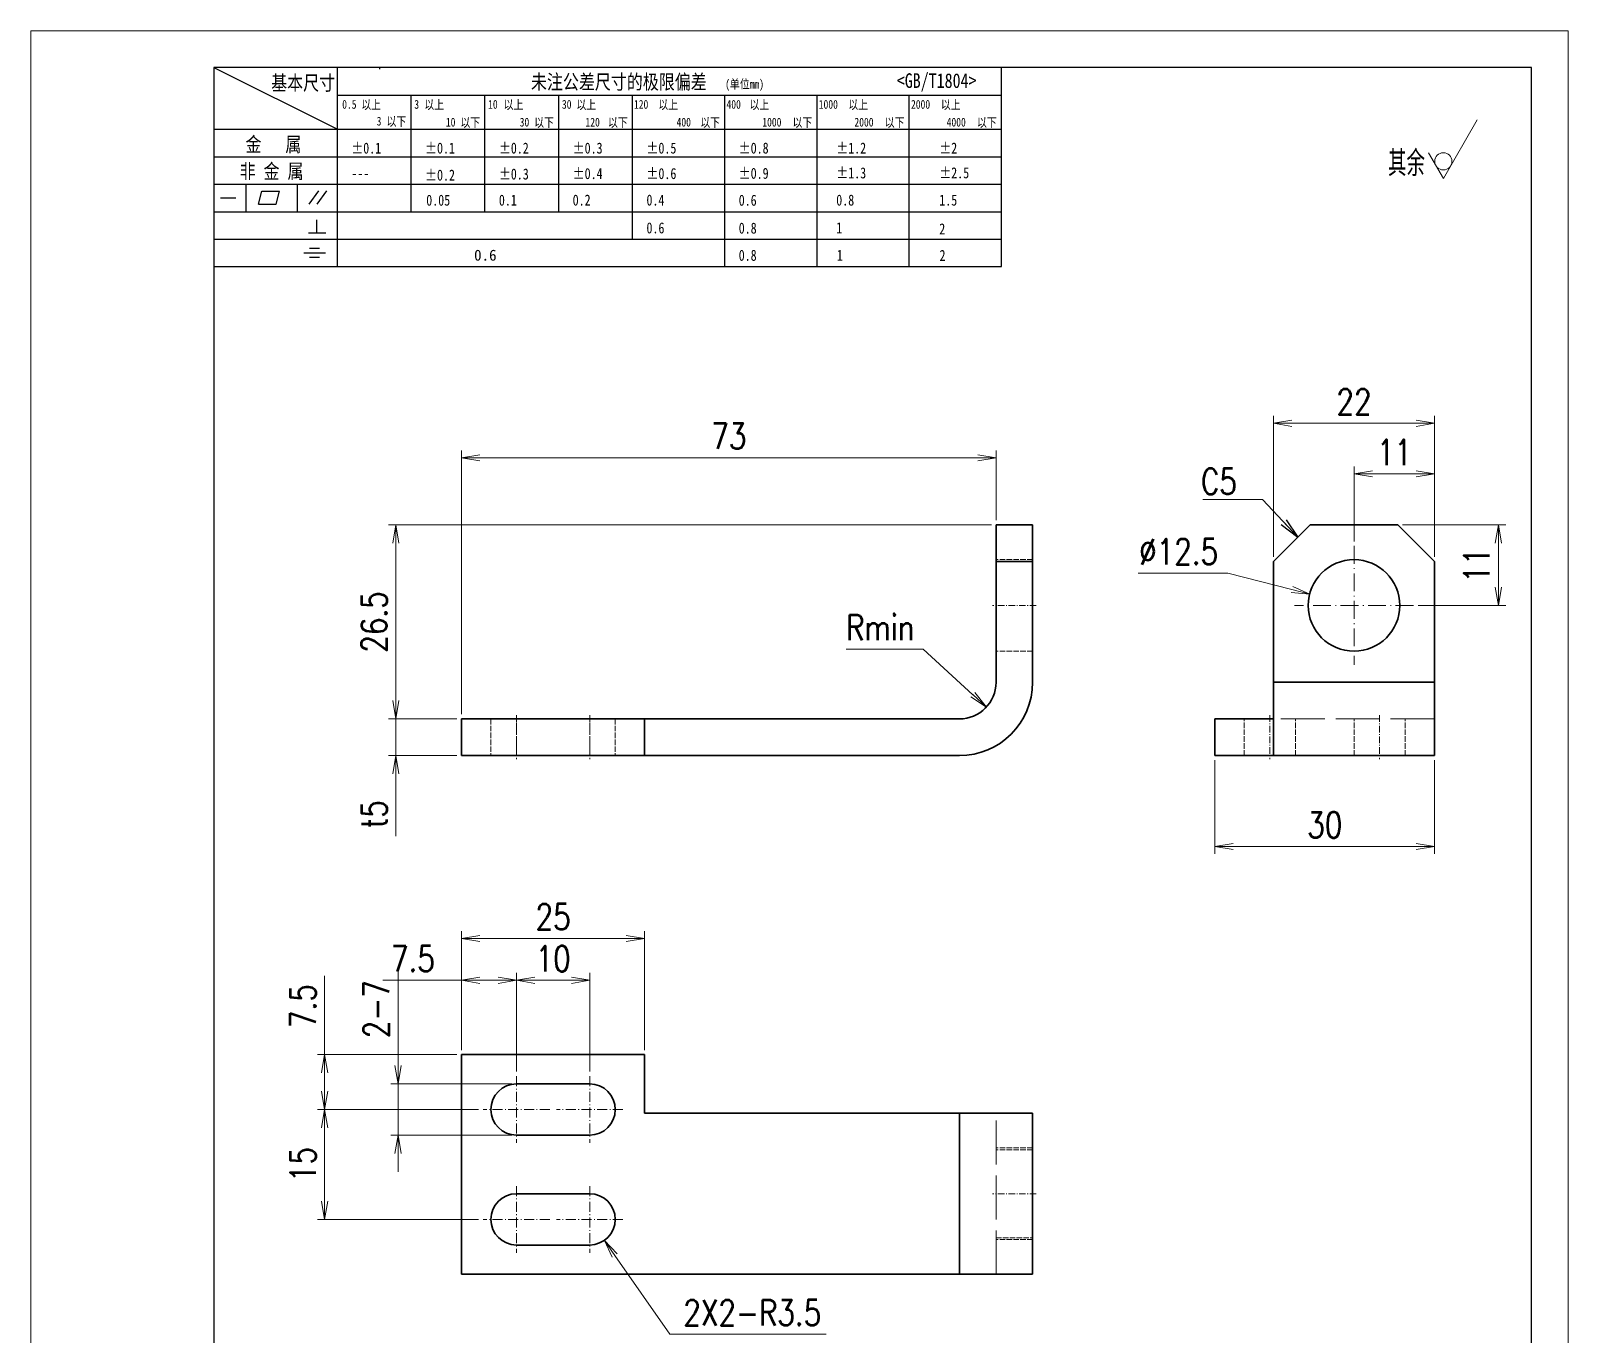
# Model space of a CAD drawing. Header units: millimetres. Extents: x 1333 to 76562, y -37889 to -7215.
# Drawn here: x 9207.1 to 9417.1, y -16902.8 to -16724.6 of the extents above; entities that cross this region are included whole.
import ezdxf

# ---------------------------------------------------------------- set-up
doc = ezdxf.new("R2010")
doc.units = ezdxf.units.MM
doc.header["$LTSCALE"] = 0.5
for name, pattern in [('AM_ISO02W050x2', [3.75, 3, -0.75]), ('AM_ISO08W050x2', [9, 6, -0.75, 1.5, -0.75]), ('DASHDOT', [18.5, 12, -3, 0.5, -3]), ('DASHED', [15, 12, -3]), ('DOT2', [0.125, 0, -0.125])]:
    doc.linetypes.add(name, pattern=pattern)
doc.layers.add('Dim', color=7, linetype='Continuous')
doc.layers.add('图\\M+19E79\\M+195B6\\M+18E9A', color=7, linetype='Continuous')
for name, color, linetype, lineweight in [('中心线', 2, 'AM_ISO08W050x2', 18), ('图框', 7, 'Continuous', 18), ('标注线', 3, 'Continuous', 18), ('粗实线', 7, 'Continuous', 35), ('虚线', 1, 'AM_ISO02W050x2', 18)]:
    doc.layers.add(name, color=color, linetype=linetype, lineweight=lineweight)
doc.layers.add('打印-禁用', color=7, linetype='Continuous', lineweight=15, plot=False)
doc.styles.add('DIM', font='romans.shx', dxfattribs={"width": 0.8, "bigfont": 'bigfont.shx'})
doc.styles.add('国标', font='simfang.ttf', dxfattribs={"width": 0.8})
doc.styles.add('机械长仿宋', font='gbenor.shx', dxfattribs={"height": 1, "bigfont": 'gbcbig.shx'})
doc.dimstyles.new('DEH 1-1', dxfattribs={"dimtxt": 3.5, "dimasz": 2.5, "dimexe": 1, "dimexo": 0.625, "dimgap": 1.2, "dimtad": 1, "dimtoh": 1, "dimdsep": 46, "dimtxsty": 'DIM', "dimblk": 'OPEN', "dimcen": 0, "dimclrd": 8, "dimclre": 8, "dimclrt": 2, "dimazin": 2, "dimtfac": 0.5, "dimtmove": 0, "dimatfit": 3, "dimldrblk": 'OPEN', "dimfxl": 0, "dimtolj": 2, "dimlwd": 18, "dimlwe": 18, "dimarcsym": 0})
doc.dimstyles.new('DEH 1-1$0', dxfattribs={"dimtxt": 3.5, "dimasz": 2.5, "dimexe": 1, "dimexo": 0.625, "dimgap": 1.2, "dimtad": 1, "dimzin": 9, "dimdsep": 46, "dimtxsty": 'DIM', "dimblk": 'OPEN', "dimcen": 0, "dimclrd": 8, "dimclre": 8, "dimclrt": 2, "dimazin": 2, "dimtfac": 0.5, "dimtmove": 0, "dimatfit": 3, "dimldrblk": 'OPEN', "dimfxl": 0, "dimtolj": 2, "dimlwd": 18, "dimlwe": 18, "dimarcsym": 0})
doc.dimstyles.new('DEH 1-1$3', dxfattribs={"dimtxt": 3.5, "dimasz": 2.5, "dimexe": 1, "dimexo": 0.625, "dimgap": 1.2, "dimtad": 1, "dimtoh": 1, "dimdsep": 46, "dimtxsty": 'DIM', "dimblk": 'OPEN', "dimcen": 0, "dimclrd": 8, "dimclre": 8, "dimclrt": 2, "dimazin": 2, "dimtfac": 0.5, "dimtofl": 0, "dimtmove": 0, "dimatfit": 3, "dimldrblk": 'OPEN', "dimfxl": 0, "dimtolj": 2, "dimlwd": 18, "dimlwe": 18, "dimarcsym": 0})
doc.dimstyles.new('DEH 1-1$4', dxfattribs={"dimtxt": 3.5, "dimasz": 2.5, "dimexe": 1, "dimexo": 0.625, "dimgap": 1.2, "dimtad": 1, "dimtoh": 1, "dimdsep": 46, "dimtxsty": 'DIM', "dimblk": 'OPEN', "dimcen": 0, "dimclrd": 8, "dimclre": 8, "dimclrt": 2, "dimazin": 2, "dimtfac": 0.5, "dimtofl": 0, "dimtmove": 0, "dimatfit": 3, "dimldrblk": 'OPEN', "dimfxl": 0, "dimtolj": 2, "dimlwd": 18, "dimlwe": 18, "dimarcsym": 0})

# ---------------------------------------------------------------- blocks, each defined once
blk = doc.blocks.new('GZDEH零件A4图框V01版')
at = {"layer": '图\\M+19E79\\M+195B6\\M+18E9A', "linetype": 'Continuous'}
for p, q in [((25, 292), (25, 13.5)), ((205, 292), (25, 292)), ((205, 13.5), (205, 292))]:
    blk.add_line(p, q, dxfattribs=at)
at = {"layer": '图\\M+19E79\\M+195B6\\M+18E9A', "color": 9}
for p, q in [((25, 292), (41.88, 283.54)), ((41.88, 264.79), (41.88, 292)), ((47.66, 291.75), (47.66, 292)), ((132.6, 264.79), (132.6, 292)), ((41.88, 288.22), (132.6, 288.22)), ((51.96, 272.29), (51.96, 288.22)), ((62.04, 272.29), (62.04, 288.22)), ((72.12, 272.29), (72.12, 288.22)), ((82.2, 268.54), (82.2, 288.22)), ((94.8, 264.79), (94.8, 288.22)), ((107.4, 264.79), (107.4, 288.22)), ((120, 264.79), (120, 288.22)), ((25, 283.54), (132.6, 283.54)), ((25, 279.79), (132.6, 279.79)), ((25, 276.04), (132.6, 276.04)), ((29.43, 272.34), (29.43, 276.04)), ((36.42, 272.34), (36.42, 276.04)), ((38.03, 273.3), (39.36, 275.16)), ((39.11, 273.3), (40.45, 275.16)), ((25.94, 274.19), (28, 274.19)), ((31.1, 273.3), (31.58, 275.09)), ((31.1, 273.3), (33.51, 273.3)), ((31.58, 275.09), (33.99, 275.09)), ((33.51, 273.3), (33.99, 275.09)), ((25, 272.29), (132.6, 272.29)), ((39.09, 269.41), (39.09, 271.18)), ((37.93, 269.41), (40.32, 269.41)), ((25, 268.54), (132.6, 268.54)), ((38.08, 267.29), (39.43, 267.29)), ((25, 264.79), (132.6, 264.79)), ((37.3, 266.69), (40.28, 266.69)), ((38.08, 266.09), (39.44, 266.09))]:
    blk.add_line(p, q, dxfattribs=at)
at = {"layer": '打印-禁用', "linetype": 'Continuous'}
for p, q in [((0, 297), (0, 0)), ((210, 297), (0, 297)), ((210, 297), (210, 0))]:
    blk.add_line(p, q, dxfattribs=at)
at = {"layer": '图\\M+19E79\\M+195B6\\M+18E9A', "color": 9, "style": '国标', "width": 0.8}
for s, height, p in [('基本尺寸', 2, (32.84, 288.88)), ('未注公差尺寸的极限偏差', 2, (68.32, 289.02)), ('<GB/T1804>', 2, (118.29, 289.19)), ('30', 1.2, (72.55, 286.35)), ('金   属', 2, (29.33, 280.48)), ('±0.1', 1.5, (43.78, 280.23)), ('±0.1', 1.5, (53.86, 280.23)), ('±0.2', 1.5, (63.94, 280.23)), ('±0.3', 1.5, (74.02, 280.23)), ('±0.5', 1.5, (84.1, 280.23)), ('±0.8', 1.5, (96.7, 280.23)), ('±1.2', 1.5, (110.02, 280.23)), ('±2', 1.5, (124.09, 280.23)), ('非 金 属', 2, (28.53, 276.82)), ('---', 1.5, (43.78, 276.81)), ('±0.2', 1.5, (53.86, 276.54)), ('±0.3', 1.5, (63.94, 276.69)), ('±0.4', 1.5, (74.02, 276.75)), ('±0.6', 1.5, (84.1, 276.75)), ('±0.9', 1.5, (96.7, 276.78)), ('±1.3', 1.5, (110.02, 276.84)), ('±2.5', 1.5, (124.09, 276.85)), ('0.1', 1.5, (63.94, 273.12)), ('0.2', 1.5, (74.02, 273.13)), ('0.4', 1.5, (84.1, 273.13)), ('0.6', 1.5, (96.7, 273.11)), ('0.8', 1.5, (110.02, 273.13)), ('1.5', 1.5, (124.09, 273.12)), ('0.6', 1.5, (84.1, 269.33)), ('0.8', 1.5, (96.7, 269.3)), ('1', 1.5, (110.02, 269.34)), ('2', 1.5, (124.09, 269.2)), ('0.8', 1.5, (96.7, 265.59)), ('1', 1.5, (110.1, 265.6)), ('2', 1.5, (124.13, 265.57))]:
    blk.add_text(s, height=height, dxfattribs=at).set_placement(p)
at = {"layer": '图\\M+19E79\\M+195B6\\M+18E9A', "color": 9, "lineweight": 15, "style": '国标', "width": 0.8}
for s, p in [('0.5', (42.54, 286.35)), ('以上', (45.15, 286.3)), ('3', (52.39, 286.35)), ('以上', (53.76, 286.3)), ('10', (62.47, 286.35)), ('以上', (64.6, 286.3)), ('以上', (74.53, 286.3)), ('120', (82.39, 286.35)), ('以上', (85.72, 286.3)), ('400', (95.03, 286.35)), ('以上', (98.19, 286.3)), ('1000', (107.63, 286.35)), ('以上', (111.67, 286.3)), ('2000', (120.23, 286.35)), ('以上', (124.31, 286.3)), ('3', (47.24, 284.06)), ('以下', (48.61, 284.01)), ('10', (56.7, 283.92)), ('以下', (58.69, 283.87)), ('30', (66.78, 283.92)), ('以下', (68.77, 283.87)), ('120', (75.77, 283.92)), ('以下', (78.85, 283.87)), ('400', (88.21, 283.92)), ('以下', (91.45, 283.87)), ('1000', (99.92, 283.92)), ('以下', (104.05, 283.87)), ('2000', (112.5, 283.92)), ('以下', (116.65, 283.87)), ('4000', (125.1, 283.92)), ('以下', (129.25, 283.87))]:
    blk.add_text(s, height=1.2, dxfattribs=at).set_placement(p)
at = {"layer": '图\\M+19E79\\M+195B6\\M+18E9A', "color": 9, "lineweight": 13, "style": '国标'}
blk.add_text('0.6', height=1.5, dxfattribs=at).set_placement((60.56, 265.61))
at = {"layer": '图\\M+19E79\\M+195B6\\M+18E9A', "color": 9, "lineweight": 15, "insert": (94.85, 290.31), "char_height": 1.2, "width": 8.7957, "attachment_point": 1, "style": '国标'}
blk.add_mtext('(单位mm)', dxfattribs=at)
at = {"layer": '图\\M+19E79\\M+195B6\\M+18E9A', "color": 9, "insert": (54.02, 273.09), "char_height": 1.5, "attachment_point": 7, "style": '国标'}
blk.add_mtext_dynamic_manual_height_columns('0.05', width=5.1982, gutter_width=12.5, heights=[0], dxfattribs=at)
blk = doc.blocks.new('DEH A4')
at = {"layer": '图框'}
blk.add_blockref('GZDEH零件A4图框V01版', (0, 0), dxfattribs=at)
blk = doc.blocks.new('FINISHER_NON')
at = {"layer": '标注线'}
for p, q in [((0, 0), (4.62, 8)), ((-2.02, 3.5), (0, 0))]:
    blk.add_line(p, q, dxfattribs=at)
blk.add_circle((0, 2.33), 1.17, dxfattribs=at)
blk = doc.blocks.new('其余不去材料')
at = {"layer": '标注线'}
blk.add_blockref('FINISHER_NON', (0, 0), dxfattribs=at)
at = {"layer": '标注线', "color": 7, "linetype": 'DOT2', "style": '机械长仿宋'}
blk.add_text('其余', height=3.5, dxfattribs=at).set_placement((-7.56, 0.3))
blk = doc.blocks.new('_Open')
at = {"color": 0, "linetype": 'ByBlock', "lineweight": -2}
for p, q in [((-1, 0.167), (0, 0)), ((-1, -0.167), (0, 0)), ((0, 0), (-1, 0))]:
    blk.add_line(p, q, dxfattribs=at)
blk = doc.blocks.new('*D9')
at = {"layer": 'Defpoints', "color": 0, "transparency": 16777216}
for p in [(9265.96, -16818.6), (9256.97, -16823.6), (9265.96, -16823.6)]:
    blk.add_point(p, dxfattribs=at)
at = {"layer": '标注线', "color": 8, "lineweight": 18, "transparency": 16777216}
for p, q in [((9256.97, -16816.1), (9256.97, -16813.6)), ((9265.33, -16818.6), (9255.97, -16818.6)), ((9256.97, -16818.6), (9256.97, -16823.6)), ((9265.33, -16823.6), (9255.97, -16823.6)), ((9256.97, -16826.1), (9256.97, -16834.6))]:
    blk.add_line(p, q, dxfattribs=at)
at = {"layer": '标注线', "color": 8, "lineweight": 18, "transparency": 16777216, "xscale": 2.5, "yscale": 2.5, "zscale": 2.5}
for p, rotation in [((9256.97, -16818.6), 270), ((9256.97, -16823.6), 90)]:
    blk.add_blockref('_Open', p, dxfattribs=dict(at, rotation=rotation))
at = {"layer": '标注线', "color": 2, "transparency": 16777216, "insert": (9254.02, -16831.6), "char_height": 3.5, "attachment_point": 5, "rotation": 90, "style": 'DIM'}
blk.add_mtext('\\A2;{\\Fromans,bigfont|c134;t}5', dxfattribs=at)
blk = doc.blocks.new('*D10')
at = {"layer": 'Defpoints', "color": 0, "transparency": 16777216}
for p in [(9338.96, -16782.93), (9338.96, -16792.1), (9265.96, -16818.6)]:
    blk.add_point(p, dxfattribs=at)
at = {"layer": '标注线', "color": 8, "lineweight": 18, "transparency": 16777216}
for p, q in [((9265.96, -16817.97), (9265.96, -16781.93)), ((9268.46, -16782.93), (9336.46, -16782.93)), ((9338.96, -16791.47), (9338.96, -16781.93))]:
    blk.add_line(p, q, dxfattribs=at)
at = {"layer": '标注线', "color": 8, "lineweight": 18, "transparency": 16777216, "xscale": 2.5, "yscale": 2.5, "zscale": 2.5, "rotation": 180}
blk.add_blockref('_Open', (9265.96, -16782.93), dxfattribs=at)
at = {"layer": '标注线', "color": 8, "lineweight": 18, "transparency": 16777216, "xscale": 2.5, "yscale": 2.5, "zscale": 2.5}
blk.add_blockref('_Open', (9338.96, -16782.93), dxfattribs=at)
at = {"layer": '标注线', "color": 2, "transparency": 16777216, "insert": (9302.46, -16779.98), "char_height": 3.5, "attachment_point": 5, "style": 'DIM'}
blk.add_mtext('\\A2;73', dxfattribs=at)
blk = doc.blocks.new('*D11')
at = {"layer": 'Defpoints', "color": 0, "transparency": 16777216}
for p in [(9338.96, -16792.1), (9256.97, -16818.6), (9265.96, -16818.6)]:
    blk.add_point(p, dxfattribs=at)
at = {"layer": '标注线', "color": 8, "lineweight": 18, "transparency": 16777216}
for p, q in [((9338.33, -16792.1), (9255.97, -16792.1)), ((9256.97, -16794.6), (9256.97, -16816.1)), ((9265.33, -16818.6), (9255.97, -16818.6))]:
    blk.add_line(p, q, dxfattribs=at)
at = {"layer": '标注线', "color": 8, "lineweight": 18, "transparency": 16777216, "xscale": 2.5, "yscale": 2.5, "zscale": 2.5}
for p, rotation in [((9256.97, -16792.1), 90), ((9256.97, -16818.6), 270)]:
    blk.add_blockref('_Open', p, dxfattribs=dict(at, rotation=rotation))
at = {"layer": '标注线', "color": 2, "transparency": 16777216, "insert": (9254.02, -16805.35), "char_height": 3.5, "attachment_point": 5, "rotation": 90, "style": 'DIM'}
blk.add_mtext('\\A2;26.5', dxfattribs=at)
blk = doc.blocks.new('*D12')
at = {"layer": 'Defpoints', "color": 0, "transparency": 16777216}
for p in [(9333.96, -16813.6), (9337.64, -16816.97)]:
    blk.add_point(p, dxfattribs=at)
at = {"layer": '标注线', "color": 8, "lineweight": 18, "transparency": 16777216}
for p, q in [((9318.47, -16809.06), (9329.01, -16809.06)), ((9329.01, -16809.06), (9335.8, -16815.29))]:
    blk.add_line(p, q, dxfattribs=at)
at = {"layer": '标注线', "color": 8, "lineweight": 18, "transparency": 16777216, "xscale": 2.5, "yscale": 2.5, "zscale": 2.5, "rotation": 317.5122777681018}
blk.add_blockref('_Open', (9337.64, -16816.97), dxfattribs=at)
at = {"layer": '标注线', "color": 2, "transparency": 16777216, "insert": (9323.14, -16806.11), "char_height": 3.5, "attachment_point": 5, "style": 'DIM'}
blk.add_mtext('\\A2;{\\Fromans,bigfont|c134;Rmin}', dxfattribs=at)
blk = doc.blocks.new('*D13')
at = {"layer": 'Defpoints', "color": 0, "transparency": 16777216}
for p in [(9368.86, -16823.6), (9398.86, -16823.6), (9398.86, -16836.02)]:
    blk.add_point(p, dxfattribs=at)
at = {"layer": '标注线', "color": 8, "lineweight": 18, "transparency": 16777216}
for p, q in [((9368.86, -16824.22), (9368.86, -16837.02)), ((9398.86, -16824.22), (9398.86, -16837.02)), ((9371.36, -16836.02), (9396.36, -16836.02))]:
    blk.add_line(p, q, dxfattribs=at)
at = {"layer": '标注线', "color": 8, "lineweight": 18, "transparency": 16777216, "xscale": 2.5, "yscale": 2.5, "zscale": 2.5, "rotation": 180}
blk.add_blockref('_Open', (9368.86, -16836.02), dxfattribs=at)
at = {"layer": '标注线', "color": 8, "lineweight": 18, "transparency": 16777216, "xscale": 2.5, "yscale": 2.5, "zscale": 2.5}
blk.add_blockref('_Open', (9398.86, -16836.02), dxfattribs=at)
at = {"layer": '标注线', "color": 2, "transparency": 16777216, "insert": (9383.86, -16833.07), "char_height": 3.5, "attachment_point": 5, "style": 'DIM'}
blk.add_mtext('\\A2;30', dxfattribs=at)
blk = doc.blocks.new('*D14')
at = {"layer": 'Defpoints', "color": 0, "transparency": 16777216}
for p in [(9398.86, -16778.23), (9376.86, -16797.1), (9398.86, -16797.1)]:
    blk.add_point(p, dxfattribs=at)
at = {"layer": '标注线', "color": 8, "lineweight": 18, "transparency": 16777216}
for p, q in [((9376.86, -16796.47), (9376.86, -16777.23)), ((9379.36, -16778.23), (9396.36, -16778.23)), ((9398.86, -16796.47), (9398.86, -16777.23))]:
    blk.add_line(p, q, dxfattribs=at)
at = {"layer": '标注线', "color": 8, "lineweight": 18, "transparency": 16777216, "xscale": 2.5, "yscale": 2.5, "zscale": 2.5, "rotation": 180}
blk.add_blockref('_Open', (9376.86, -16778.23), dxfattribs=at)
at = {"layer": '标注线', "color": 8, "lineweight": 18, "transparency": 16777216, "xscale": 2.5, "yscale": 2.5, "zscale": 2.5}
blk.add_blockref('_Open', (9398.86, -16778.23), dxfattribs=at)
at = {"layer": '标注线', "color": 2, "transparency": 16777216, "insert": (9387.86, -16775.28), "char_height": 3.5, "attachment_point": 5, "style": 'DIM'}
blk.add_mtext('\\A2;22', dxfattribs=at)
blk = doc.blocks.new('*D15')
at = {"layer": 'Defpoints', "color": 0, "transparency": 16777216}
for p in [(9393.86, -16792.1), (9407.57, -16792.1), (9395.98, -16803.1)]:
    blk.add_point(p, dxfattribs=at)
at = {"layer": '标注线', "color": 8, "lineweight": 18, "transparency": 16777216}
for p, q in [((9394.48, -16792.1), (9408.57, -16792.1)), ((9407.57, -16800.6), (9407.57, -16794.6)), ((9396.61, -16803.1), (9408.57, -16803.1))]:
    blk.add_line(p, q, dxfattribs=at)
at = {"layer": '标注线', "color": 8, "lineweight": 18, "transparency": 16777216, "xscale": 2.5, "yscale": 2.5, "zscale": 2.5}
for p, rotation in [((9407.57, -16792.1), 90), ((9407.57, -16803.1), 270)]:
    blk.add_blockref('_Open', p, dxfattribs=dict(at, rotation=rotation))
at = {"layer": '标注线', "color": 2, "transparency": 16777216, "insert": (9404.62, -16797.6), "char_height": 3.5, "attachment_point": 5, "rotation": 90, "style": 'DIM'}
blk.add_mtext('\\A2;11', dxfattribs=at)
blk = doc.blocks.new('*D16')
at = {"layer": 'Defpoints', "color": 0, "transparency": 16777216}
for p in [(9398.86, -16785.14), (9387.86, -16794.97), (9398.86, -16797.1)]:
    blk.add_point(p, dxfattribs=at)
at = {"layer": '标注线', "color": 8, "lineweight": 18, "transparency": 16777216}
for p, q in [((9387.86, -16794.35), (9387.86, -16784.14)), ((9390.36, -16785.14), (9396.36, -16785.14)), ((9398.86, -16796.47), (9398.86, -16784.14))]:
    blk.add_line(p, q, dxfattribs=at)
at = {"layer": '标注线', "color": 8, "lineweight": 18, "transparency": 16777216, "xscale": 2.5, "yscale": 2.5, "zscale": 2.5, "rotation": 180}
blk.add_blockref('_Open', (9387.86, -16785.14), dxfattribs=at)
at = {"layer": '标注线', "color": 8, "lineweight": 18, "transparency": 16777216, "xscale": 2.5, "yscale": 2.5, "zscale": 2.5}
blk.add_blockref('_Open', (9398.86, -16785.14), dxfattribs=at)
at = {"layer": '标注线', "color": 2, "transparency": 16777216, "insert": (9393.36, -16782.19), "char_height": 3.5, "attachment_point": 5, "style": 'DIM'}
blk.add_mtext('\\A2;11', dxfattribs=at)
blk = doc.blocks.new('*D17')
at = {"layer": 'Defpoints', "color": 0, "transparency": 16777216}
for p in [(9381.8, -16801.55), (9393.91, -16804.65)]:
    blk.add_point(p, dxfattribs=at)
at = {"layer": '标注线', "color": 8, "lineweight": 18, "transparency": 16777216}
for p, q in [((9358.37, -16798.69), (9370.63, -16798.69)), ((9370.63, -16798.69), (9379.38, -16800.93))]:
    blk.add_line(p, q, dxfattribs=at)
at = {"layer": '标注线', "color": 8, "lineweight": 18, "transparency": 16777216, "xscale": 2.5, "yscale": 2.5, "zscale": 2.5, "rotation": 345.640830129404}
blk.add_blockref('_Open', (9381.8, -16801.55), dxfattribs=at)
at = {"layer": '标注线', "color": 2, "transparency": 16777216, "insert": (9363.9, -16795.74), "char_height": 3.5, "attachment_point": 5, "style": 'DIM'}
blk.add_mtext('\\A2;∅12.5', dxfattribs=at)
blk = doc.blocks.new('*D18')
at = {"layer": 'Defpoints', "color": 0, "transparency": 16777216}
for p in [(9265.96, -16848.57), (9265.96, -16864.44), (9290.96, -16864.44)]:
    blk.add_point(p, dxfattribs=at)
at = {"layer": '标注线', "color": 8, "lineweight": 18, "transparency": 16777216}
for p, q in [((9265.96, -16863.81), (9265.96, -16847.57)), ((9290.96, -16863.81), (9290.96, -16847.57)), ((9288.46, -16848.57), (9268.46, -16848.57))]:
    blk.add_line(p, q, dxfattribs=at)
at = {"layer": '标注线', "color": 8, "lineweight": 18, "transparency": 16777216, "xscale": 2.5, "yscale": 2.5, "zscale": 2.5, "rotation": 180}
blk.add_blockref('_Open', (9265.96, -16848.57), dxfattribs=at)
at = {"layer": '标注线', "color": 8, "lineweight": 18, "transparency": 16777216, "xscale": 2.5, "yscale": 2.5, "zscale": 2.5}
blk.add_blockref('_Open', (9290.96, -16848.57), dxfattribs=at)
at = {"layer": '标注线', "color": 2, "transparency": 16777216, "insert": (9278.46, -16845.62), "char_height": 3.5, "attachment_point": 5, "style": 'DIM'}
blk.add_mtext('\\A2;25', dxfattribs=at)
blk = doc.blocks.new('*D19')
at = {"layer": 'Defpoints', "color": 0, "transparency": 16777216}
for p in [(9265.96, -16854.29), (9265.96, -16864.44), (9273.46, -16867.39)]:
    blk.add_point(p, dxfattribs=at)
at = {"layer": '标注线', "color": 8, "lineweight": 18, "transparency": 16777216}
for p, q in [((9265.96, -16854.29), (9255.19, -16854.29)), ((9265.96, -16863.81), (9265.96, -16853.29)), ((9270.96, -16854.29), (9268.46, -16854.29)), ((9273.46, -16866.76), (9273.46, -16853.29))]:
    blk.add_line(p, q, dxfattribs=at)
at = {"layer": '标注线', "color": 8, "lineweight": 18, "transparency": 16777216, "xscale": 2.5, "yscale": 2.5, "zscale": 2.5, "rotation": 180}
blk.add_blockref('_Open', (9265.96, -16854.29), dxfattribs=at)
at = {"layer": '标注线', "color": 8, "lineweight": 18, "transparency": 16777216, "xscale": 2.5, "yscale": 2.5, "zscale": 2.5}
blk.add_blockref('_Open', (9273.46, -16854.29), dxfattribs=at)
at = {"layer": '标注线', "color": 2, "transparency": 16777216, "insert": (9259.32, -16851.34), "char_height": 3.5, "attachment_point": 5, "style": 'DIM'}
blk.add_mtext('\\A2;7.5', dxfattribs=at)
blk = doc.blocks.new('*D20')
at = {"layer": 'Defpoints', "color": 0, "transparency": 16777216}
for p in [(9283.46, -16854.29), (9273.46, -16866.76), (9283.46, -16867.39)]:
    blk.add_point(p, dxfattribs=at)
at = {"layer": '标注线', "color": 8, "lineweight": 18, "transparency": 16777216}
for p, q in [((9273.46, -16866.14), (9273.46, -16853.29)), ((9275.96, -16854.29), (9280.96, -16854.29)), ((9283.46, -16866.76), (9283.46, -16853.29))]:
    blk.add_line(p, q, dxfattribs=at)
at = {"layer": '标注线', "color": 8, "lineweight": 18, "transparency": 16777216, "xscale": 2.5, "yscale": 2.5, "zscale": 2.5, "rotation": 180}
blk.add_blockref('_Open', (9273.46, -16854.29), dxfattribs=at)
at = {"layer": '标注线', "color": 8, "lineweight": 18, "transparency": 16777216, "xscale": 2.5, "yscale": 2.5, "zscale": 2.5}
blk.add_blockref('_Open', (9283.46, -16854.29), dxfattribs=at)
at = {"layer": '标注线', "color": 2, "transparency": 16777216, "insert": (9278.46, -16851.34), "char_height": 3.5, "attachment_point": 5, "style": 'DIM'}
blk.add_mtext('\\A2;10', dxfattribs=at)
blk = doc.blocks.new('*D21')
at = {"layer": 'Defpoints', "color": 0, "transparency": 16777216}
for p in [(9247.26, -16864.44), (9265.96, -16864.44), (9268.91, -16871.94)]:
    blk.add_point(p, dxfattribs=at)
at = {"layer": '标注线', "color": 8, "lineweight": 18, "transparency": 16777216}
for p, q in [((9247.26, -16864.44), (9247.26, -16853.67)), ((9265.33, -16864.44), (9246.26, -16864.44)), ((9247.26, -16869.44), (9247.26, -16866.94)), ((9268.28, -16871.94), (9246.26, -16871.94))]:
    blk.add_line(p, q, dxfattribs=at)
at = {"layer": '标注线', "color": 8, "lineweight": 18, "transparency": 16777216, "xscale": 2.5, "yscale": 2.5, "zscale": 2.5}
for p, rotation in [((9247.26, -16864.44), 90), ((9247.26, -16871.94), 270)]:
    blk.add_blockref('_Open', p, dxfattribs=dict(at, rotation=rotation))
at = {"layer": '标注线', "color": 2, "transparency": 16777216, "insert": (9244.31, -16857.8), "char_height": 3.5, "attachment_point": 5, "rotation": 90, "style": 'DIM'}
blk.add_mtext('\\A2;7.5', dxfattribs=at)
blk = doc.blocks.new('*D22')
at = {"layer": 'Defpoints', "color": 0, "transparency": 16777216}
for p in [(9268.91, -16871.94), (9247.26, -16886.94), (9268.91, -16886.94)]:
    blk.add_point(p, dxfattribs=at)
at = {"layer": '标注线', "color": 8, "lineweight": 18, "transparency": 16777216}
for p, q in [((9268.28, -16871.94), (9246.26, -16871.94)), ((9247.26, -16874.44), (9247.26, -16884.44)), ((9268.28, -16886.94), (9246.26, -16886.94))]:
    blk.add_line(p, q, dxfattribs=at)
at = {"layer": '标注线', "color": 8, "lineweight": 18, "transparency": 16777216, "xscale": 2.5, "yscale": 2.5, "zscale": 2.5}
for p, rotation in [((9247.26, -16871.94), 90), ((9247.26, -16886.94), 270)]:
    blk.add_blockref('_Open', p, dxfattribs=dict(at, rotation=rotation))
at = {"layer": '标注线', "color": 2, "transparency": 16777216, "insert": (9244.31, -16879.44), "char_height": 3.5, "attachment_point": 5, "rotation": 90, "style": 'DIM'}
blk.add_mtext('\\A2;15', dxfattribs=at)
blk = doc.blocks.new('*D23')
at = {"layer": 'Defpoints', "color": 0, "transparency": 16777216}
for p in [(9257.28, -16868.44), (9273.46, -16868.44), (9273.46, -16875.44)]:
    blk.add_point(p, dxfattribs=at)
at = {"layer": '标注线', "color": 8, "lineweight": 18, "transparency": 16777216}
for p, q in [((9257.28, -16865.94), (9257.28, -16853.04)), ((9272.83, -16868.44), (9256.28, -16868.44)), ((9257.28, -16875.44), (9257.28, -16868.44)), ((9272.83, -16875.44), (9256.28, -16875.44)), ((9257.28, -16877.94), (9257.28, -16880.44))]:
    blk.add_line(p, q, dxfattribs=at)
at = {"layer": '标注线', "color": 8, "lineweight": 18, "transparency": 16777216, "xscale": 2.5, "yscale": 2.5, "zscale": 2.5}
for p, rotation in [((9257.28, -16868.44), 270), ((9257.28, -16875.44), 90)]:
    blk.add_blockref('_Open', p, dxfattribs=dict(at, rotation=rotation))
at = {"layer": '标注线', "color": 2, "transparency": 16777216, "insert": (9254.33, -16858.24), "char_height": 3.5, "attachment_point": 5, "rotation": 90, "style": 'DIM'}
blk.add_mtext('\\A2;{\\Fromans,bigfont|c134;2-}7', dxfattribs=at)
blk = doc.blocks.new('*D24')
at = {"layer": 'Defpoints', "color": 0, "transparency": 16777216}
for p in [(9283.46, -16886.94), (9285.46, -16889.81)]:
    blk.add_point(p, dxfattribs=at)
at = {"layer": '标注线', "color": 8, "lineweight": 18, "transparency": 16777216}
for p, q in [((9294.4, -16902.62), (9286.89, -16891.86)), ((9315.74, -16902.62), (9294.4, -16902.62))]:
    blk.add_line(p, q, dxfattribs=at)
at = {"layer": '标注线', "color": 8, "lineweight": 18, "transparency": 16777216, "xscale": 2.5, "yscale": 2.5, "zscale": 2.5, "rotation": 124.9197788937586}
blk.add_blockref('_Open', (9285.46, -16889.81), dxfattribs=at)
at = {"layer": '标注线', "color": 2, "transparency": 16777216, "insert": (9305.67, -16899.67), "char_height": 3.5, "attachment_point": 5, "style": 'DIM'}
blk.add_mtext('\\A2;{\\Fromans,bigfont|c134;2X2-}R3.5', dxfattribs=at)

msp = doc.modelspace()

# ---------------------------------------------------------------- linework, layer by layer
at = {"layer": '中心线', "linetype": 'DASHDOT', "ltscale": 0.40625}
for p, q in [((9387.855, -16794.972), (9387.855, -16811.222)), ((9395.98, -16803.097), (9379.73, -16803.097))]:
    msp.add_line(p, q, dxfattribs=at)
at = {"layer": '中心线', "linetype": 'DASHDOT', "ltscale": 0.150015}
for p, q in [((9344.457, -16803.097), (9338.457, -16803.097)), ((9344.457, -16883.437), (9338.457, -16883.437))]:
    msp.add_line(p, q, dxfattribs=at)
at = {"layer": '中心线', "linetype": 'DASHDOT', "ltscale": 0.150014}
for p, q in [((9273.457, -16818.097), (9273.457, -16824.097)), ((9283.457, -16818.097), (9283.457, -16824.097)), ((9376.355, -16818.097), (9376.355, -16824.097)), ((9391.355, -16818.097), (9391.355, -16824.097))]:
    msp.add_line(p, q, dxfattribs=at)
at = {"layer": '中心线', "linetype": 'DASHDOT', "ltscale": 0.2275}
for p, q in [((9273.457, -16867.387), (9273.457, -16876.487)), ((9283.457, -16867.387), (9283.457, -16876.487)), ((9273.457, -16882.387), (9273.457, -16891.487)), ((9283.457, -16882.387), (9283.457, -16891.487))]:
    msp.add_line(p, q, dxfattribs=at)
at = {"layer": '中心线', "linetype": 'DASHDOT', "ltscale": 0.227499}
for p, q in [((9278.007, -16871.937), (9268.907, -16871.937)), ((9288.007, -16871.937), (9278.907, -16871.937)), ((9278.007, -16886.937), (9268.907, -16886.937)), ((9288.007, -16886.937), (9278.907, -16886.937))]:
    msp.add_line(p, q, dxfattribs=at)
at = {"layer": '粗实线', "ltscale": 0.125}
for p, q in [((9343.957, -16792.097), (9338.957, -16792.097)), ((9338.957, -16797.097), (9338.957, -16792.097)), ((9343.957, -16792.097), (9343.957, -16797.097)), ((9343.957, -16797.097), (9338.957, -16797.097)), ((9265.957, -16818.597), (9265.957, -16823.597)), ((9290.957, -16818.597), (9290.957, -16823.597)), ((9368.855, -16818.597), (9368.855, -16823.597))]:
    msp.add_line(p, q, dxfattribs=at)
at = {"layer": '粗实线', "ltscale": 0.176777}
for p, q in [((9381.855, -16792.097), (9376.855, -16797.097)), ((9398.855, -16797.097), (9393.855, -16792.097))]:
    msp.add_line(p, q, dxfattribs=at)
at = {"layer": '粗实线', "ltscale": 0.3}
msp.add_line((9393.855, -16792.097), (9381.855, -16792.097), dxfattribs=at)
at = {"layer": '粗实线', "ltscale": 0.4125}
for p, q in [((9338.957, -16797.097), (9338.957, -16813.597)), ((9343.957, -16797.097), (9343.957, -16813.597)), ((9376.855, -16797.097), (9376.855, -16813.597)), ((9398.855, -16797.097), (9398.855, -16813.597))]:
    msp.add_line(p, q, dxfattribs=at)
at = {"layer": '粗实线'}
for p, q in [((9398.855, -16813.597), (9376.855, -16813.597)), ((9265.957, -16818.597), (9290.957, -16818.597)), ((9333.957, -16818.597), (9290.957, -16818.597)), ((9265.957, -16823.597), (9290.957, -16823.597)), ((9333.957, -16823.597), (9290.957, -16823.597)), ((9398.855, -16823.597), (9376.855, -16823.597)), ((9265.957, -16864.437), (9290.957, -16864.437)), ((9265.957, -16894.437), (9265.957, -16864.437)), ((9333.957, -16872.437), (9290.957, -16872.437)), ((9333.957, -16894.437), (9333.957, -16872.437)), ((9343.957, -16894.437), (9343.957, -16872.437)), ((9333.957, -16894.437), (9265.957, -16894.437))]:
    msp.add_line(p, q, dxfattribs=at)
at = {"layer": '粗实线', "ltscale": 0.25}
for p, q in [((9376.855, -16823.597), (9376.855, -16813.597)), ((9398.855, -16823.597), (9398.855, -16813.597)), ((9283.457, -16868.437), (9273.457, -16868.437)), ((9333.957, -16872.437), (9343.957, -16872.437)), ((9283.457, -16875.437), (9273.457, -16875.437)), ((9273.457, -16883.437), (9283.457, -16883.437)), ((9283.457, -16890.437), (9273.457, -16890.437)), ((9333.957, -16894.437), (9343.957, -16894.437))]:
    msp.add_line(p, q, dxfattribs=at)
at = {"layer": '粗实线', "ltscale": 0.2}
for p, q in [((9376.855, -16818.597), (9368.855, -16818.597)), ((9368.855, -16823.597), (9376.855, -16823.597)), ((9290.957, -16864.437), (9290.957, -16872.437))]:
    msp.add_line(p, q, dxfattribs=at)
at = {"layer": '粗实线'}
msp.add_circle((9387.855, -16803.097), 6.25, dxfattribs=at)
for centre, radius, start, end in [((9333.957, -16813.597), 5, 270, 0), ((9333.957, -16813.597), 10, 270, 0), ((9273.457, -16871.937), 3.5, 90, 270), ((9283.457, -16871.937), 3.5, 270, 90), ((9273.457, -16886.937), 3.5, 90, 270), ((9283.457, -16886.937), 3.5, 270, 90)]:
    msp.add_arc(centre, radius, start, end, dxfattribs=at)
at = {"layer": '虚线', "linetype": 'DASHED', "ltscale": 0.125}
for p, q in [((9343.957, -16796.847), (9338.957, -16796.847)), ((9338.957, -16797.097), (9343.957, -16797.097)), ((9343.957, -16809.347), (9338.957, -16809.347)), ((9269.957, -16818.597), (9269.957, -16823.597)), ((9269.957, -16818.597), (9269.957, -16823.597)), ((9273.457, -16823.597), (9273.457, -16818.597)), ((9273.457, -16823.597), (9273.457, -16818.597)), ((9273.457, -16823.597), (9273.457, -16818.597)), ((9273.457, -16823.597), (9273.457, -16818.597)), ((9283.457, -16823.597), (9283.457, -16818.597)), ((9283.457, -16823.597), (9283.457, -16818.597)), ((9283.457, -16823.597), (9283.457, -16818.597)), ((9283.457, -16823.597), (9283.457, -16818.597)), ((9286.957, -16818.597), (9286.957, -16823.597)), ((9286.957, -16818.597), (9286.957, -16823.597)), ((9372.855, -16823.597), (9372.855, -16818.597)), ((9379.855, -16823.597), (9379.855, -16818.597)), ((9387.855, -16823.597), (9387.855, -16818.597)), ((9394.855, -16823.597), (9394.855, -16818.597)), ((9343.957, -16877.187), (9338.957, -16877.187)), ((9343.957, -16877.437), (9338.957, -16877.437)), ((9338.957, -16889.437), (9343.957, -16889.437)), ((9343.957, -16889.687), (9338.957, -16889.687))]:
    msp.add_line(p, q, dxfattribs=at)
at = {"layer": '虚线', "linetype": 'DASHED'}
for p, q in [((9398.855, -16813.597), (9376.855, -16813.597)), ((9398.855, -16818.597), (9376.855, -16818.597)), ((9333.957, -16894.437), (9333.957, -16872.437)), ((9338.957, -16894.437), (9338.957, -16872.437))]:
    msp.add_line(p, q, dxfattribs=at)

# ---------------------------------------------------------------- block references
at = {"layer": '图框'}
msp.add_blockref('DEH A4', (9207.116, -17021.623), dxfattribs=at)
at = {"layer": '标注线'}
msp.add_blockref('其余不去材料', (9400.06, -16744.78), dxfattribs=at)

# ---------------------------------------------------------------- texts
at = {"layer": 'Dim', "color": 2, "insert": (9371.856, -16787.913), "char_height": 3.5, "attachment_point": 9, "style": 'DIM'}
msp.add_mtext('\\A2;C5', dxfattribs=at)

# ---------------------------------------------------------------- dimensions: what is measured, and where the dimension line sits
at = {"layer": '标注线'}
for base, p1, p2, picture, middle in [((9398.855, -16778.232), (9376.855, -16797.097), (9398.855, -16797.097), '*D14', (9387.855, -16775.282)), ((9338.957, -16782.928), (9265.957, -16818.597), (9338.957, -16792.097), '*D10', (9302.457, -16779.978)), ((9398.855, -16785.144), (9387.855, -16794.972), (9398.855, -16797.097), '*D16', (9393.355, -16782.194)), ((9398.855, -16836.022), (9368.855, -16823.597), (9398.855, -16823.597), '*D13', (9383.855, -16833.072)), ((9265.957, -16848.575), (9290.957, -16864.437), (9265.957, -16864.437), '*D18', (9278.457, -16845.625)), ((9265.957, -16854.289), (9273.457, -16867.387), (9265.957, -16864.437), '*D19', (9259.324, -16851.339)), ((9283.457, -16854.289), (9273.457, -16866.762), (9283.457, -16867.387), '*D20', (9278.457, -16851.339))]:
    dim = msp.add_linear_dim(base=base, p1=p1, p2=p2, dimstyle='DEH 1-1$0', dxfattribs=at)
    dim.commit()
    dim.dimension.update_dxf_attribs({"geometry": picture, "text_midpoint": middle})
for base, p1, p2, picture, middle in [((9256.974, -16818.597), (9338.957, -16792.097), (9265.957, -16818.597), '*D11', (9254.024, -16805.347)), ((9407.573, -16792.097), (9395.98, -16803.097), (9393.855, -16792.097), '*D15', (9404.623, -16797.597)), ((9247.263, -16864.437), (9268.907, -16871.937), (9265.957, -16864.437), '*D21', (9244.313, -16857.803)), ((9247.263, -16886.937), (9268.907, -16871.937), (9268.907, -16886.937), '*D22', (9244.313, -16879.437))]:
    dim = msp.add_linear_dim(base=base, p1=p1, p2=p2, angle=90, dimstyle='DEH 1-1$0', dxfattribs=at)
    dim.commit()
    dim.dimension.update_dxf_attribs({"geometry": picture, "text_midpoint": middle})
dim = msp.add_diameter_dim_2p(p1=(9393.91, -16804.647), p2=(9381.8, -16801.547), dimstyle='DEH 1-1$3', dxfattribs=at)
dim.commit()
dim.dimension.update_dxf_attribs({"geometry": '*D17', "text_midpoint": (9370.635, -16798.688), "dimtype": 163})
dim = msp.add_radius_dim(center=(9333.957, -16813.597), mpoint=(9337.644, -16816.974), text='{\\Fromans,bigfont|c134;Rmin}', dimstyle='DEH 1-1$4', override={"dimtmove": 1}, dxfattribs=at)
dim.commit()
dim.dimension.update_dxf_attribs({"geometry": '*D12', "text_midpoint": (9329.006, -16809.061), "dimtype": 164})
for base, p1, p2, text, picture, middle in [((9256.974, -16823.597), (9265.957, -16818.597), (9265.957, -16823.597), '{\\Fromans,bigfont|c134;t}<>', '*D9', (9254.024, -16831.597)), ((9257.285, -16868.437), (9273.457, -16875.437), (9273.457, -16868.437), '{\\Fromans,bigfont|c134;2-}<>', '*D23', (9254.335, -16858.237))]:
    dim = msp.add_linear_dim(base=base, p1=p1, p2=p2, angle=90, text=text, dimstyle='DEH 1-1$0', dxfattribs=at)
    dim.commit()
    dim.dimension.update_dxf_attribs({"geometry": picture, "text_midpoint": middle})
dim = msp.add_radius_dim(center=(9283.457, -16886.937), mpoint=(9285.461, -16889.807), text='{\\Fromans,bigfont|c134;2X2-}<>', dimstyle='DEH 1-1$4', dxfattribs=at)
dim.commit()
dim.dimension.update_dxf_attribs({"geometry": '*D24', "text_midpoint": (9305.671, -16902.618), "dimtype": 164})

# ---------------------------------------------------------------- leaders
at = {"layer": 'Dim', "annotation_type": 0, "has_hookline": 1, "hookline_direction": 1, "text_width": 4.667}
msp.add_leader([(9380.178, -16793.774), (9375.355, -16788.613), (9372.555, -16788.613)], dimstyle='DEH 1-1', override={"dimasz": 2.8, "dimexe": 0.69965, "dimexo": 0.69965, "dimgap": 0.69965}, dxfattribs=at)

doc.saveas('drawing.dxf')
